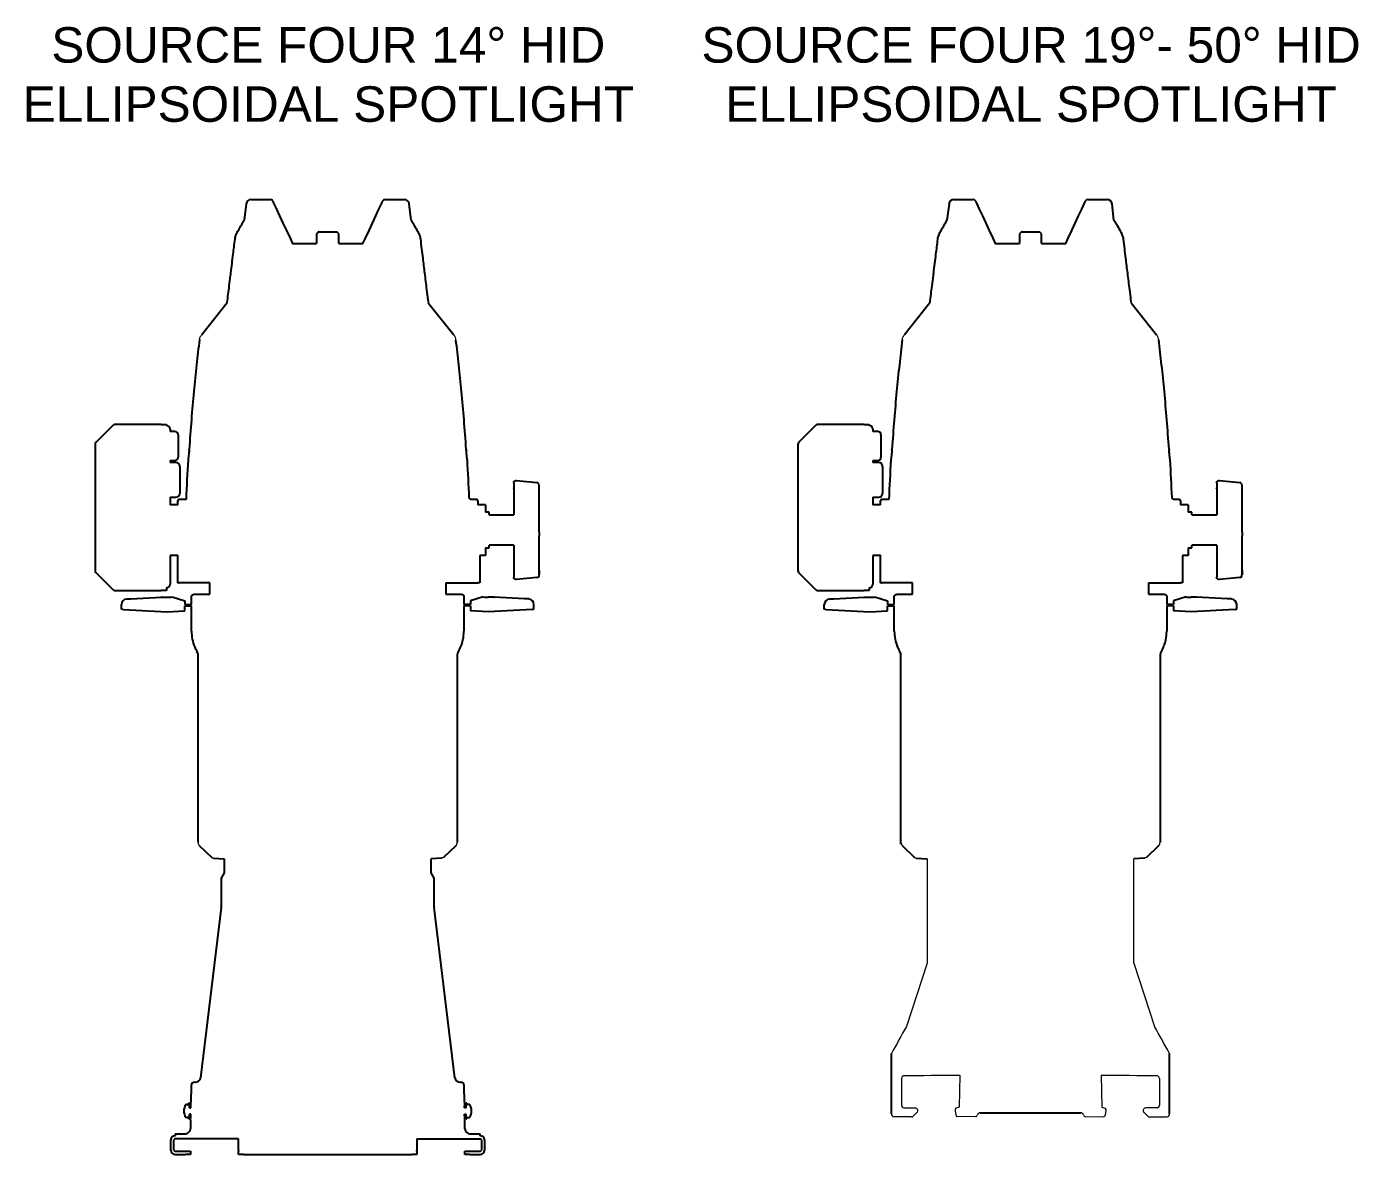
# Model space of a CAD drawing. Header units: inches. Extents: x 0 to 310, y 0 to 246.
# Drawn here: x 97.4 to 130.25, y 101.94 to 129.75 of the extents above; entities that cross this region are included whole.
import ezdxf

# ---------------------------------------------------------------- set-up
doc = ezdxf.new("R2010")
doc.units = ezdxf.units.IN
doc.header["$MEASUREMENT"] = 0
doc.layers.add('TEXT', color=1, linetype='Continuous')
doc.styles.add('ARIAL', font='arial.ttf')

msp = doc.modelspace()

# ---------------------------------------------------------------- linework, layer by layer
for p, q in [((102.937, 125.488), (103.415, 125.488)), ((106.241, 125.488), (106.719, 125.488)), ((120.269, 125.488), (120.747, 125.488)), ((123.573, 125.488), (124.051, 125.488)), ((102.818, 125.383), (102.768, 124.979)), ((106.887, 124.979), (106.838, 125.383)), ((120.15, 125.383), (120.1, 124.979)), ((124.219, 124.979), (124.17, 125.383)), ((104.603, 124.688), (104.553, 124.638)), ((104.553, 124.638), (104.553, 124.4)), ((104.554, 124.638), (104.553, 124.638)), ((104.554, 124.638), (104.554, 124.613)), ((104.62, 124.688), (104.603, 124.688)), ((104.603, 124.688), (104.603, 124.688)), ((104.62, 124.688), (105.053, 124.688)), ((105.103, 124.638), (105.053, 124.688)), ((105.103, 124.4), (105.103, 124.638)), ((121.935, 124.688), (121.885, 124.638)), ((121.885, 124.638), (121.885, 124.4)), ((121.886, 124.638), (121.885, 124.638)), ((121.886, 124.638), (121.886, 124.613)), ((121.952, 124.688), (121.935, 124.688)), ((121.935, 124.688), (121.935, 124.688)), ((121.952, 124.688), (122.385, 124.688)), ((122.435, 124.638), (122.385, 124.688)), ((122.435, 124.4), (122.435, 124.638)), ((102.349, 122.938), (101.72, 122.155)), ((107.307, 122.938), (107.936, 122.155)), ((119.681, 122.938), (119.052, 122.155)), ((124.639, 122.938), (125.268, 122.155)), ((99.538, 119.923), (99.11, 119.495)), ((100.725, 119.943), (99.587, 119.943)), ((100.725, 119.943), (100.85, 119.943)), ((100.85, 119.943), (100.85, 119.913)), ((116.87, 119.923), (116.442, 119.495)), ((118.057, 119.943), (116.919, 119.943)), ((118.057, 119.943), (118.182, 119.943)), ((118.182, 119.943), (118.182, 119.913)), ((100.94, 119.823), (100.94, 119.766)), ((101.06, 119.766), (100.94, 119.766)), ((101.14, 119.686), (101.14, 119.568)), ((101.14, 119.568), (101.14, 119.253)), ((118.272, 119.823), (118.272, 119.766)), ((118.392, 119.766), (118.272, 119.766)), ((118.472, 119.686), (118.472, 119.568)), ((118.472, 119.568), (118.472, 119.253)), ((99.09, 119.446), (99.09, 116.341)), ((101.14, 119.253), (101.14, 119.131)), ((101.41, 119.308), (101.411, 119.327)), ((108.244, 119.327), (108.246, 119.308)), ((116.422, 119.446), (116.422, 116.341)), ((118.472, 119.253), (118.472, 119.131)), ((118.742, 119.308), (118.744, 119.327)), ((125.576, 119.327), (125.578, 119.308)), ((100.94, 119.051), (101.06, 119.051)), ((100.94, 119.051), (100.94, 119.003)), ((101.084, 119.003), (100.94, 119.003)), ((101.18, 118.907), (101.18, 118.768)), ((118.272, 119.051), (118.392, 119.051)), ((118.272, 119.051), (118.272, 119.003)), ((118.416, 119.003), (118.272, 119.003)), ((118.512, 118.907), (118.512, 118.768)), ((101.18, 118.768), (101.18, 118.39)), ((118.512, 118.768), (118.512, 118.39)), ((101.18, 118.39), (101.18, 118.241)), ((109.419, 118.503), (109.419, 118.365)), ((109.419, 118.365), (109.419, 117.713)), ((109.487, 118.557), (109.987, 118.506)), ((110.044, 118.339), (110.044, 118.448)), ((110.044, 117.283), (110.044, 118.339)), ((118.512, 118.39), (118.512, 118.241)), ((126.751, 118.503), (126.751, 118.365)), ((126.751, 118.365), (126.751, 117.713)), ((126.819, 118.557), (127.319, 118.506)), ((127.376, 118.339), (127.376, 118.448)), ((127.376, 117.283), (127.376, 118.339)), ((100.94, 118.145), (101.084, 118.145)), ((100.94, 118.145), (100.94, 117.963)), ((100.94, 118.021), (100.94, 118.021)), ((100.94, 118.021), (100.94, 117.963)), ((101.128, 117.963), (100.94, 117.963)), ((101.336, 118.092), (101.157, 118.089)), ((108.498, 118.089), (108.37, 118.091)), ((108.528, 118.059), (108.528, 117.963)), ((108.716, 117.963), (108.528, 117.963)), ((108.716, 117.963), (108.716, 117.776)), ((118.272, 118.145), (118.416, 118.145)), ((118.272, 118.145), (118.272, 117.963)), ((118.272, 118.021), (118.272, 118.021)), ((118.272, 118.021), (118.272, 117.963)), ((118.46, 117.963), (118.272, 117.963)), ((118.668, 118.092), (118.489, 118.089)), ((125.83, 118.089), (125.702, 118.091)), ((125.86, 118.059), (125.86, 117.963)), ((126.048, 117.963), (125.86, 117.963)), ((126.048, 117.963), (126.048, 117.776)), ((108.794, 117.776), (108.716, 117.776)), ((108.81, 117.776), (108.794, 117.776)), ((108.81, 117.713), (108.81, 117.776)), ((108.81, 117.713), (109.419, 117.713)), ((126.126, 117.776), (126.048, 117.776)), ((126.142, 117.776), (126.126, 117.776)), ((126.142, 117.713), (126.142, 117.776)), ((126.142, 117.713), (126.751, 117.713)), ((110.044, 117.283), (110.044, 117.192)), ((127.376, 117.283), (127.376, 117.192)), ((108.81, 116.901), (108.81, 116.963)), ((109.419, 116.963), (108.81, 116.963)), ((109.419, 116.963), (109.419, 116.174)), ((110.044, 116.229), (110.044, 117.192)), ((126.142, 116.901), (126.142, 116.963)), ((126.751, 116.963), (126.142, 116.963)), ((126.751, 116.963), (126.751, 116.174)), ((127.376, 116.229), (127.376, 117.192)), ((100.94, 116.713), (100.94, 116.003)), ((101.128, 116.713), (100.94, 116.713)), ((101.128, 116.038), (101.128, 116.713)), ((108.716, 116.713), (108.576, 116.713)), ((108.576, 116.713), (108.576, 116.038)), ((108.716, 116.901), (108.794, 116.901)), ((108.716, 116.901), (108.716, 116.713)), ((108.794, 116.901), (108.81, 116.901)), ((108.794, 116.901), (108.794, 116.901)), ((118.272, 116.713), (118.272, 116.003)), ((118.46, 116.713), (118.272, 116.713)), ((118.46, 116.038), (118.46, 116.713)), ((126.048, 116.713), (125.908, 116.713)), ((125.908, 116.713), (125.908, 116.038)), ((126.048, 116.901), (126.126, 116.901)), ((126.048, 116.901), (126.048, 116.713)), ((126.126, 116.901), (126.142, 116.901)), ((126.126, 116.901), (126.126, 116.901)), ((99.11, 116.291), (99.538, 115.864)), ((110.044, 116.338), (110.044, 116.229)), ((116.442, 116.291), (116.87, 115.864)), ((127.376, 116.338), (127.376, 116.229)), ((101.128, 116.038), (101.157, 116.038)), ((101.918, 116.038), (101.157, 116.038)), ((101.918, 115.753), (101.918, 116.038)), ((107.738, 116.038), (108.528, 116.038)), ((107.738, 116.038), (107.738, 115.753)), ((108.576, 116.038), (108.528, 116.038)), ((109.988, 116.167), (109.487, 116.119)), ((118.46, 116.038), (118.489, 116.038)), ((119.25, 116.038), (118.489, 116.038)), ((119.25, 115.753), (119.25, 116.038)), ((125.07, 116.038), (125.86, 116.038)), ((125.07, 116.038), (125.07, 115.753)), ((125.908, 116.038), (125.86, 116.038)), ((127.32, 116.167), (126.819, 116.119)), ((99.587, 115.843), (100.725, 115.843)), ((99.871, 115.637), (99.975, 115.642)), ((99.975, 115.642), (100.726, 115.682)), ((100.85, 115.843), (100.725, 115.843)), ((100.85, 115.913), (100.85, 115.843)), ((100.993, 115.688), (101.303, 115.595)), ((101.468, 115.502), (101.468, 115.691)), ((101.527, 115.753), (101.918, 115.753)), ((107.738, 115.753), (108.129, 115.753)), ((108.188, 115.691), (108.188, 115.502)), ((108.663, 115.688), (108.353, 115.595)), ((109.681, 115.642), (108.929, 115.682)), ((109.785, 115.637), (109.681, 115.642)), ((116.919, 115.843), (118.057, 115.843)), ((117.203, 115.637), (117.307, 115.642)), ((117.307, 115.642), (118.059, 115.682)), ((118.182, 115.843), (118.057, 115.843)), ((118.182, 115.913), (118.182, 115.843)), ((118.325, 115.688), (118.635, 115.595)), ((118.8, 115.502), (118.8, 115.691)), ((118.859, 115.753), (119.25, 115.753)), ((125.07, 115.753), (125.461, 115.753)), ((125.52, 115.691), (125.52, 115.502)), ((125.995, 115.688), (125.685, 115.595)), ((127.013, 115.642), (126.261, 115.682)), ((127.117, 115.637), (127.013, 115.642)), ((99.743, 115.383), (99.743, 115.502)), ((99.78, 115.381), (99.743, 115.383)), ((99.78, 115.381), (100.867, 115.324)), ((100.867, 115.324), (101.303, 115.349)), ((101.303, 115.595), (101.303, 115.502)), ((101.303, 115.502), (101.468, 115.502)), ((101.303, 115.472), (101.468, 115.472)), ((101.303, 115.349), (101.303, 115.472)), ((101.468, 114.844), (101.468, 115.472)), ((108.353, 115.502), (108.188, 115.502)), ((108.353, 115.472), (108.188, 115.472)), ((108.188, 115.472), (108.188, 114.844)), ((108.353, 115.595), (108.353, 115.502)), ((108.353, 115.472), (108.353, 115.349)), ((108.789, 115.324), (108.353, 115.349)), ((109.876, 115.381), (108.789, 115.324)), ((109.876, 115.381), (109.913, 115.383)), ((109.913, 115.383), (109.913, 115.502)), ((117.075, 115.383), (117.075, 115.502)), ((117.112, 115.381), (117.075, 115.383)), ((117.112, 115.381), (118.199, 115.324)), ((118.199, 115.324), (118.635, 115.349)), ((118.635, 115.595), (118.635, 115.502)), ((118.635, 115.502), (118.8, 115.502)), ((118.635, 115.472), (118.8, 115.472)), ((118.635, 115.349), (118.635, 115.472)), ((118.8, 114.844), (118.8, 115.472)), ((125.685, 115.502), (125.52, 115.502)), ((125.685, 115.472), (125.52, 115.472)), ((125.52, 115.472), (125.52, 114.844)), ((125.685, 115.595), (125.685, 115.502)), ((125.685, 115.472), (125.685, 115.349)), ((126.121, 115.324), (125.685, 115.349)), ((127.208, 115.381), (126.121, 115.324)), ((127.208, 115.381), (127.245, 115.383)), ((127.245, 115.383), (127.245, 115.502)), ((101.625, 114.305), (101.602, 114.344)), ((108.054, 114.344), (108.031, 114.305)), ((118.957, 114.305), (118.934, 114.344)), ((125.386, 114.344), (125.363, 114.305)), ((101.633, 109.638), (101.633, 114.274)), ((108.023, 114.274), (108.023, 109.638)), ((118.965, 109.59), (118.965, 114.274)), ((125.355, 114.274), (125.355, 109.638)), ((101.67, 109.55), (101.968, 109.262)), ((107.986, 109.55), (107.687, 109.262)), ((119.002, 109.55), (119.3, 109.262)), ((125.318, 109.55), (125.02, 109.262)), ((102.01, 109.25), (102.278, 109.233)), ((102.278, 109.233), (102.278, 108.882)), ((107.646, 109.25), (107.378, 109.233)), ((107.378, 108.882), (107.378, 109.233)), ((119.342, 109.25), (119.61, 109.233)), ((124.978, 109.25), (124.71, 109.233)), ((102.278, 108.882), (102.202, 108.756)), ((102.202, 108.756), (102.202, 108.042)), ((107.453, 108.756), (107.378, 108.882)), ((107.453, 108.042), (107.453, 108.756)), ((102.201, 108.027), (101.694, 103.832)), ((107.962, 103.832), (107.454, 108.027)), ((118.729, 102.941), (118.729, 104.425)), ((125.589, 102.941), (125.589, 104.425)), ((125.589, 102.941), (125.589, 104.412)), ((101.462, 103.635), (101.455, 103.229)), ((101.55, 103.722), (101.57, 103.722)), ((108.086, 103.722), (108.106, 103.722)), ((108.201, 103.229), (108.194, 103.635)), ((101.34, 103.172), (101.393, 103.172)), ((101.393, 103.201), (101.416, 103.201)), ((101.393, 103.195), (101.393, 103.201)), ((101.393, 103.172), (101.393, 103.195)), ((101.416, 103.195), (101.416, 103.201)), ((101.416, 103.195), (101.416, 103.153)), ((101.416, 103.153), (101.416, 103.145)), ((101.416, 103.093), (101.416, 103.145)), ((108.263, 103.201), (108.24, 103.201)), ((108.24, 103.195), (108.24, 103.201)), ((108.24, 103.195), (108.24, 103.153)), ((108.24, 103.153), (108.24, 103.145)), ((108.24, 103.093), (108.24, 103.145)), ((108.263, 103.195), (108.263, 103.201)), ((108.263, 103.172), (108.263, 103.195)), ((108.315, 103.172), (108.263, 103.172)), ((101.393, 102.85), (101.34, 102.85)), ((101.393, 102.827), (101.393, 102.85)), ((101.393, 102.82), (101.393, 102.827)), ((101.416, 102.82), (101.393, 102.82)), ((101.416, 103.093), (101.454, 103.093)), ((101.451, 102.929), (101.416, 102.929)), ((101.416, 102.875), (101.416, 102.929)), ((101.416, 102.875), (101.416, 102.868)), ((101.416, 102.868), (101.416, 102.827)), ((101.416, 102.82), (101.416, 102.827)), ((108.24, 103.093), (108.202, 103.093)), ((108.205, 102.929), (108.24, 102.929)), ((108.24, 102.875), (108.24, 102.929)), ((108.24, 102.875), (108.24, 102.868)), ((108.24, 102.868), (108.24, 102.827)), ((108.24, 102.82), (108.24, 102.827)), ((108.24, 102.82), (108.263, 102.82)), ((108.263, 102.85), (108.315, 102.85)), ((108.263, 102.827), (108.263, 102.85)), ((108.263, 102.82), (108.263, 102.827)), ((120.919, 102.97), (123.4, 102.97)), ((101.447, 102.793), (101.443, 102.573)), ((108.212, 102.573), (108.209, 102.793)), ((100.962, 102.047), (100.962, 102.297)), ((101.037, 102.047), (101.037, 102.297)), ((102.627, 102.327), (101.067, 102.327)), ((101.068, 102.45), (101.068, 102.402)), ((101.068, 102.45), (101.318, 102.45)), ((102.627, 102.047), (102.627, 102.327)), ((107.027, 102.327), (108.587, 102.327)), ((107.027, 102.327), (107.027, 102.047)), ((108.337, 102.45), (108.588, 102.45)), ((108.587, 102.402), (108.588, 102.402)), ((108.588, 102.402), (108.588, 102.45)), ((108.617, 102.297), (108.617, 102.047)), ((108.692, 102.297), (108.692, 102.047)), ((101.067, 102.017), (101.322, 102.017)), ((101.067, 101.942), (101.322, 101.942)), ((101.322, 102.017), (101.447, 102.017)), ((101.447, 101.942), (101.322, 101.942)), ((101.447, 102.017), (101.447, 101.942)), ((102.627, 102.047), (102.627, 102.017)), ((102.627, 101.942), (102.627, 102.017)), ((102.752, 101.942), (102.627, 101.942)), ((102.752, 101.942), (103.346, 101.942)), ((103.346, 101.942), (104.414, 101.942)), ((104.417, 101.942), (104.542, 101.942)), ((104.542, 101.942), (105.167, 101.942)), ((105.167, 101.942), (105.292, 101.942)), ((105.296, 101.942), (106.307, 101.942)), ((106.307, 101.942), (106.902, 101.942)), ((107.027, 101.942), (106.902, 101.942)), ((107.027, 102.017), (107.027, 102.047)), ((107.027, 102.017), (107.027, 101.942)), ((108.207, 101.942), (108.207, 102.017)), ((108.207, 102.017), (108.332, 102.017)), ((108.332, 101.942), (108.207, 101.942)), ((108.332, 102.017), (108.587, 102.017)), ((108.332, 101.942), (108.587, 101.942))]:
    msp.add_line(p, q)
at = {"linetype": 'Continuous', "lineweight": 15}
for p, q in [((119.609, 109.233), (119.609, 106.658)), ((124.709, 106.659), (124.709, 109.233)), ((119.609, 106.658), (119.098, 105.091)), ((119.61, 106.658), (119.609, 106.658)), ((124.709, 106.658), (125.221, 105.091)), ((124.709, 106.658), (124.709, 106.658)), ((120.414, 103.891), (120.404, 103.106)), ((123.905, 103.891), (123.915, 103.106)), ((120.303, 103.041), (120.302, 103.023)), ((120.302, 103.023), (120.302, 103.006)), ((120.302, 103.006), (120.328, 102.884)), ((120.308, 103.062), (120.303, 103.041)), ((120.313, 103.071), (120.308, 103.062)), ((120.318, 103.077), (120.313, 103.071)), ((120.325, 103.082), (120.318, 103.077)), ((120.404, 103.106), (120.325, 103.082)), ((120.328, 102.884), (120.34, 102.872)), ((120.34, 102.872), (120.351, 102.867)), ((120.802, 102.875), (120.351, 102.867)), ((120.916, 102.969), (120.916, 102.97)), ((123.403, 102.969), (123.403, 102.97)), ((123.517, 102.875), (123.968, 102.867)), ((123.915, 103.106), (123.994, 103.082)), ((123.979, 102.872), (123.968, 102.867)), ((123.991, 102.884), (123.979, 102.872)), ((124.017, 103.006), (123.991, 102.884)), ((123.994, 103.082), (124.001, 103.077)), ((124.001, 103.077), (124.006, 103.071)), ((124.006, 103.071), (124.011, 103.062)), ((124.011, 103.062), (124.016, 103.041)), ((124.016, 103.041), (124.017, 103.023)), ((124.017, 103.023), (124.017, 103.006))]:
    msp.add_line(p, q, dxfattribs=at)
at = {"flags": 128}
for points in [[(103.494, 125.401), (103.566, 125.247), (103.642, 125.082), (103.723, 124.908), (103.809, 124.725), (103.899, 124.533), (103.96, 124.4), (104.553, 124.4)], [(105.103, 124.4), (105.696, 124.4), (105.757, 124.533), (105.847, 124.725), (105.932, 124.908), (106.014, 125.082), (106.09, 125.247), (106.162, 125.401)], [(120.826, 125.401), (120.898, 125.247), (120.974, 125.082), (121.055, 124.908), (121.141, 124.725), (121.231, 124.533), (121.292, 124.4), (121.885, 124.4)], [(122.435, 124.4), (123.028, 124.4), (123.089, 124.533), (123.179, 124.725), (123.264, 124.908), (123.346, 125.082), (123.422, 125.247), (123.494, 125.401)], [(101.41, 119.308), (101.41, 119.309), (101.41, 119.309)], [(101.412, 119.327), (101.412, 119.327), (101.411, 119.327)], [(108.244, 119.327), (108.244, 119.327), (108.244, 119.327)], [(108.245, 119.309), (108.245, 119.309), (108.246, 119.308)], [(118.742, 119.308), (118.742, 119.309), (118.742, 119.309)], [(118.744, 119.327), (118.744, 119.327), (118.744, 119.327)], [(125.576, 119.327), (125.576, 119.327), (125.576, 119.327)], [(125.577, 119.309), (125.578, 119.309), (125.578, 119.308)], [(100.726, 115.682), (100.725, 115.682), (100.739, 115.682), (100.767, 115.682), (100.806, 115.682), (100.852, 115.684), (100.868, 115.685)], [(108.929, 115.682), (108.93, 115.682), (108.917, 115.682), (108.889, 115.682), (108.85, 115.682), (108.804, 115.684), (108.788, 115.685)], [(118.059, 115.682), (118.058, 115.682), (118.071, 115.682), (118.099, 115.682), (118.138, 115.682), (118.184, 115.684), (118.2, 115.685)], [(126.261, 115.682), (126.262, 115.682), (126.249, 115.682), (126.221, 115.682), (126.182, 115.682), (126.136, 115.684), (126.12, 115.685)]]:
    msp.add_lwpolyline(points, dxfattribs=at)
for centre, radius, start, end in [((102.937, 125.368), 0.12, 90, 173), ((103.415, 125.428), 0.06, 25, 90), ((106.241, 125.428), 0.06, 90, 155), ((106.719, 125.368), 0.12, 7, 90), ((120.269, 125.368), 0.12, 90, 173), ((120.747, 125.428), 0.06, 25, 90), ((123.573, 125.428), 0.06, 90, 155), ((124.051, 125.368), 0.12, 7, 90), ((99.587, 119.873), 0.07, 90, 135), ((100.85, 119.823), 0.09, 0, 90), ((116.919, 119.873), 0.07, 90, 135), ((118.182, 119.823), 0.09, 0, 90), ((101.06, 119.686), 0.08, 0, 90), ((118.392, 119.686), 0.08, 0, 90), ((99.16, 119.446), 0.07, 135, 180), ((116.492, 119.446), 0.07, 135, 180), ((101.06, 119.131), 0.08, 270, 0), ((101.084, 118.907), 0.096, 0, 90), ((151.954, 116.038), 50.66, 176.5747, 177.6767), ((57.702, 116.038), 50.66, 2.3792, 3.4253), ((118.392, 119.131), 0.08, 270, 0), ((118.416, 118.907), 0.096, 0, 90), ((169.286, 116.038), 50.66, 176.5747, 177.6767), ((75.034, 116.038), 50.66, 2.3792, 3.4253), ((101.084, 118.241), 0.096, 270, 0), ((109.984, 118.446), 0.0599, 2.0026, 87.328), ((118.416, 118.241), 0.096, 270, 0), ((127.316, 118.446), 0.0599, 2.0026, 87.328), ((101.158, 118.059), 0.03, 91, 180), ((108.498, 118.059), 0.03, 0, 89), ((118.49, 118.059), 0.03, 91, 180), ((125.83, 118.059), 0.03, 0, 89), ((99.16, 116.341), 0.07, 180, 225), ((116.492, 116.341), 0.07, 180, 225), ((100.85, 116.003), 0.09, 270, 0), ((109.981, 116.229), 0.0625, 275.9235, 360), ((118.182, 116.003), 0.09, 270, 0), ((127.313, 116.229), 0.0625, 275.9235, 360), ((99.587, 115.913), 0.07, 225, 270), ((99.878, 115.502), 0.135, 93, 180), ((100.868, 117.92), 2.236, 270.003, 273.203), ((108.788, 117.92), 2.236, 266.797, 269.997), ((109.777, 115.502), 0.135, 0, 87), ((116.919, 115.913), 0.07, 225, 270), ((117.21, 115.502), 0.135, 93, 180), ((118.2, 117.92), 2.236, 270.003, 273.203), ((126.12, 117.92), 2.236, 266.797, 269.997), ((127.11, 115.502), 0.135, 0, 87), ((102.077, 108.042), 0.125, 353.1027, 0), ((107.578, 108.042), 0.125, 180, 186.8973), ((101.57, 103.847), 0.125, 270, 353.1027), ((108.086, 103.847), 0.125, 186.8973, 270), ((101.55, 103.634), 0.088, 90, 179), ((108.106, 103.634), 0.088, 1, 90), ((101.562, 103.011), 0.281, 146.5262, 213.4738), ((101.34, 103.157), 0.015, 90, 143.8332), ((98.092, 103.195), 3.363, 358.9972, 0.5792), ((111.564, 103.195), 3.363, 179.4208, 181.0028), ((108.315, 103.157), 0.015, 36.1668, 90), ((108.093, 103.011), 0.281, 326.5262, 33.4738), ((101.34, 102.865), 0.015, 216.1668, 270), ((108.315, 102.865), 0.015, 270, 323.8332), ((101.318, 102.575), 0.125, 270, 359), ((108.337, 102.575), 0.125, 181, 270), ((101.067, 102.297), 0.105, 90, 180), ((101.067, 102.297), 0.03, 90, 180), ((108.587, 102.297), 0.105, 0, 90), ((108.587, 102.297), 0.03, 0, 90), ((101.067, 102.047), 0.105, 180, 270), ((101.067, 102.047), 0.03, 180, 270), ((108.587, 102.047), 0.03, 270, 0), ((108.587, 102.047), 0.105, 270, 0)]:
    msp.add_arc(centre, radius, start, end)
at = {"lineweight": 15}
for centre, start, end in [((101.758, 109.638), 179.9996, 225.0011), ((101.758, 109.638), 179.9996, 225.0012), ((107.898, 109.638), 314.9989, 0.0004), ((107.898, 109.638), 314.9988, 0.0004), ((119.09, 109.638), 179.9996, 225.0011), ((119.09, 109.638), 179.9996, 225.0012), ((125.23, 109.638), 314.9989, 0.0004), ((125.23, 109.638), 314.9988, 0.0004)]:
    msp.add_arc(centre, 0.125, start, end, dxfattribs=at)
at = {"linetype": 'Continuous', "lineweight": 15}
for centre, radius, start, end in [((174.289, 74.239), 63.23, 150.78792, 151.48428), ((70.03, 74.239), 63.23, 28.51572, 29.21208), ((119.032, 103.82), 0.0523, 116.9562, 184.7157), ((123.641, -236.157), 340.063, 90.54374, 90.77941), ((120.678, -236.157), 340.063, 89.22059, 89.45626), ((125.287, 103.82), 0.0523, 355.2843, 63.0438), ((119.039, 103.151), 0.06, 180, 269), ((125.279, 103.151), 0.06, 271, 0), ((118.804, 102.941), 0.075, 180, 255.3839), ((119.223, 102.93), 0.0635, 270, 315), ((119.316, 103.022), 0.0635, 315, 89), ((120.802, 102.922), 0.0472, 270.118, 356.7568), ((120.924, 102.889), 0.0804, 95.2318, 157.9651), ((120.92, 102.921), 0.0483, 91.1875, 94.3979), ((123.399, 102.921), 0.0483, 85.6021, 88.8125), ((123.395, 102.889), 0.0804, 22.0349, 84.7682), ((123.517, 102.922), 0.0472, 183.2432, 269.882), ((125.003, 103.022), 0.0635, 91, 225), ((125.095, 102.93), 0.0635, 225, 270), ((125.514, 102.941), 0.075, 284.6161, 360)]:
    msp.add_arc(centre, radius, start, end, dxfattribs=at)
at = {"extrusion": (0, 0, -1)}
for centre, major_axis, ratio, start_param, end_param in [((109.481, 118.5), (-0.0599, 0.0195), 0.917041, 6.198868, 7.650807), ((126.813, 118.5), (-0.0599, 0.0195), 0.917041, 6.198868, 7.650807), ((109.481, 118.503), (-0.0625, 0.0013), 0.921914, 6.263735, 6.469858), ((109.481, 118.365), (-0.0625, -0.0015), 0.932153, 0.022517, 0.22864), ((126.813, 118.503), (-0.0625, 0.0013), 0.921914, 6.263735, 6.469858), ((126.813, 118.365), (-0.0625, -0.0015), 0.932153, 0.022517, 0.22864), ((109.481, 116.174), (-0.0625, -0.0013), 0.921914, 6.096512, 6.302636), ((109.481, 116.177), (-0.0599, -0.0195), 0.917041, 4.915564, 6.367503), ((126.813, 116.174), (-0.0625, -0.0013), 0.921914, 6.096512, 6.302636), ((126.813, 116.177), (-0.0599, -0.0195), 0.917041, 4.915564, 6.367503)]:
    msp.add_ellipse(centre, major_axis=major_axis, ratio=ratio, start_param=start_param, end_param=end_param, dxfattribs=at)
for points, knots in [([(103.469, 125.454), (103.47, 125.452), (103.471, 125.449), (103.48, 125.43), (103.489, 125.41), (103.494, 125.401)], [0, 0, 0, 0, 0.351631, 0.714779, 1, 1, 1, 1]), ([(106.162, 125.401), (106.166, 125.408), (106.174, 125.427), (106.183, 125.445), (106.186, 125.453), (106.187, 125.454), (106.187, 125.454)], [0, 0, 0, 0, 0.230481, 0.56858, 0.916913, 1, 1, 1, 1]), ([(120.801, 125.454), (120.802, 125.452), (120.803, 125.449), (120.812, 125.43), (120.822, 125.41), (120.826, 125.401)], [0, 0, 0, 0, 0.351631, 0.714779, 1, 1, 1, 1]), ([(123.494, 125.401), (123.498, 125.408), (123.506, 125.427), (123.515, 125.445), (123.519, 125.453), (123.519, 125.454), (123.519, 125.454)], [0, 0, 0, 0, 0.230481, 0.56858, 0.916913, 1, 1, 1, 1]), ([(102.605, 124.696), (102.642, 124.759), (102.696, 124.854), (102.751, 124.948), (102.768, 124.979)], [0, 0, 0, 0, 0.5600031, 0.8326974, 0.8326974, 0.8326974, 0.8326974]), ([(106.887, 124.979), (106.913, 124.934), (106.967, 124.84), (107.022, 124.746), (107.051, 124.696)], [0.1673042, 0.1673042, 0.1673042, 0.1673042, 0.5600144, 1, 1, 1, 1]), ([(119.937, 124.696), (119.974, 124.759), (120.028, 124.854), (120.083, 124.948), (120.1, 124.979)], [0, 0, 0, 0, 0.5600031, 0.8326974, 0.8326974, 0.8326974, 0.8326974]), ([(124.219, 124.979), (124.245, 124.934), (124.3, 124.84), (124.354, 124.746), (124.383, 124.696)], [0.1673042, 0.1673042, 0.1673042, 0.1673042, 0.5600144, 1, 1, 1, 1]), ([(102.44, 123.678), (102.459, 123.832), (102.493, 124.109), (102.527, 124.385), (102.542, 124.507)], [0, 0, 0, 0, 0.560058, 1, 1, 1, 1]), ([(102.542, 124.507), (102.548, 124.54), (102.559, 124.606), (102.59, 124.666), (102.605, 124.696)], [0, 0, 0, 0, 0.499957, 1, 1, 1, 1]), ([(104.603, 124.688), (104.603, 124.688), (104.587, 124.672), (104.57, 124.655), (104.554, 124.638)], [0, 0, 0, 0, 0.013758, 1, 1, 1, 1]), ([(107.051, 124.696), (107.066, 124.666), (107.097, 124.606), (107.108, 124.54), (107.114, 124.507)], [0, 0, 0, 0, 0.500043, 1, 1, 1, 1]), ([(107.114, 124.507), (107.133, 124.352), (107.167, 124.076), (107.201, 123.799), (107.216, 123.678)], [0, 0, 0, 0, 0.5599417, 1, 1, 1, 1]), ([(119.772, 123.678), (119.791, 123.832), (119.825, 124.109), (119.859, 124.385), (119.874, 124.507)], [0, 0, 0, 0, 0.560058, 1, 1, 1, 1]), ([(119.874, 124.507), (119.88, 124.54), (119.891, 124.606), (119.922, 124.666), (119.937, 124.696)], [0, 0, 0, 0, 0.499957, 1, 1, 1, 1]), ([(121.935, 124.688), (121.935, 124.688), (121.919, 124.672), (121.902, 124.655), (121.886, 124.638)], [0, 0, 0, 0, 0.013758, 1, 1, 1, 1]), ([(124.383, 124.696), (124.398, 124.666), (124.429, 124.606), (124.44, 124.54), (124.446, 124.507)], [0, 0, 0, 0, 0.500043, 1, 1, 1, 1]), ([(124.446, 124.507), (124.465, 124.352), (124.499, 124.076), (124.533, 123.799), (124.548, 123.678)], [0, 0, 0, 0, 0.5599417, 1, 1, 1, 1]), ([(102.35, 122.945), (102.35, 122.946), (102.367, 123.083), (102.394, 123.306), (102.424, 123.548), (102.437, 123.655), (102.44, 123.677), (102.44, 123.678)], [0, 0, 0, 0, 0.002275, 0.563506, 0.91051, 0.997261, 1, 1, 1, 1]), ([(107.216, 123.678), (107.216, 123.677), (107.233, 123.539), (107.26, 123.317), (107.29, 123.074), (107.303, 122.968), (107.306, 122.946), (107.306, 122.945)], [0, 0, 0, 0, 0.002739, 0.563971, 0.910975, 0.997725, 1, 1, 1, 1]), ([(119.682, 122.945), (119.682, 122.946), (119.699, 123.083), (119.727, 123.306), (119.756, 123.548), (119.769, 123.655), (119.772, 123.677), (119.772, 123.678)], [0, 0, 0, 0, 0.002275, 0.563506, 0.91051, 0.997261, 1, 1, 1, 1]), ([(124.548, 123.678), (124.548, 123.677), (124.565, 123.539), (124.592, 123.317), (124.622, 123.074), (124.635, 122.968), (124.638, 122.946), (124.638, 122.945)], [0, 0, 0, 0, 0.002739, 0.563971, 0.910975, 0.997725, 1, 1, 1, 1]), ([(101.665, 122.028), (101.64, 121.821), (101.591, 121.397), (101.524, 120.74), (101.462, 120.047), (101.429, 119.571), (101.411, 119.327)], [0, 0, 0, 0, 0.22962, 0.472827, 0.72962, 1, 1, 1, 1]), ([(108.244, 119.327), (108.227, 119.571), (108.193, 120.047), (108.131, 120.74), (108.065, 121.397), (108.015, 121.821), (107.991, 122.028)], [0, 0, 0, 0, 0.27038, 0.527173, 0.77038, 1, 1, 1, 1]), ([(118.997, 122.028), (118.973, 121.821), (118.923, 121.397), (118.856, 120.74), (118.794, 120.047), (118.761, 119.571), (118.744, 119.327)], [0, 0, 0, 0, 0.22962, 0.472827, 0.72962, 1, 1, 1, 1]), ([(125.576, 119.327), (125.559, 119.571), (125.525, 120.047), (125.464, 120.74), (125.397, 121.397), (125.347, 121.821), (125.323, 122.028)], [0, 0, 0, 0, 0.27038, 0.527173, 0.77038, 1, 1, 1, 1]), ([(101.41, 119.308), (101.407, 119.276), (101.402, 119.21), (101.393, 119.13), (101.386, 119.076), (101.385, 119.069), (101.384, 119.065)], [0, 0, 0, 0, 0.250566, 0.500351, 0.750175, 1, 1, 1, 1]), ([(108.271, 119.065), (108.271, 119.069), (108.27, 119.076), (108.263, 119.131), (108.254, 119.21), (108.248, 119.276), (108.246, 119.308)], [0, 0, 0, 0, 0.24993, 0.499886, 0.749919, 1, 1, 1, 1]), ([(118.742, 119.308), (118.74, 119.276), (118.734, 119.21), (118.725, 119.13), (118.718, 119.076), (118.717, 119.069), (118.716, 119.065)], [0, 0, 0, 0, 0.250566, 0.500351, 0.750175, 1, 1, 1, 1]), ([(125.603, 119.065), (125.603, 119.069), (125.602, 119.076), (125.595, 119.131), (125.586, 119.21), (125.58, 119.276), (125.578, 119.308)], [0, 0, 0, 0, 0.24993, 0.499886, 0.749919, 1, 1, 1, 1]), ([(108.271, 119.065), (108.271, 119.068), (108.271, 119.07), (108.27, 119.073), (108.27, 119.073)], [0, 0, 0, 0, 0.942991, 1, 1, 1, 1]), ([(125.603, 119.065), (125.603, 119.068), (125.603, 119.07), (125.602, 119.073), (125.602, 119.073)], [0, 0, 0, 0, 0.942991, 1, 1, 1, 1]), ([(101.128, 117.963), (101.128, 117.967), (101.128, 117.992), (101.128, 118.022), (101.128, 118.053), (101.128, 118.057), (101.128, 118.059)], [0, 0, 0, 0, 0.053742, 0.36211, 0.67887, 1, 1, 1, 1]), ([(108.37, 118.091), (108.363, 118.092), (108.35, 118.094), (108.333, 118.105), (108.321, 118.122), (108.319, 118.135), (108.318, 118.141)], [0, 0, 0, 0, 0.240853, 0.499999, 0.759144, 1, 1, 1, 1]), ([(118.46, 117.963), (118.46, 117.967), (118.46, 117.992), (118.46, 118.022), (118.46, 118.053), (118.46, 118.057), (118.46, 118.059)], [0, 0, 0, 0, 0.053742, 0.36211, 0.67887, 1, 1, 1, 1]), ([(125.702, 118.091), (125.695, 118.092), (125.682, 118.094), (125.665, 118.105), (125.653, 118.122), (125.651, 118.135), (125.65, 118.141)], [0, 0, 0, 0, 0.240853, 0.499999, 0.759144, 1, 1, 1, 1]), ([(101.128, 116.664), (101.128, 116.669), (101.128, 116.68), (101.128, 116.694), (101.128, 116.707), (101.128, 116.713), (101.128, 116.716)], [0, 0, 0, 0, 0.2499898, 0.4998146, 0.7501668, 1, 1, 1, 1]), ([(118.46, 116.664), (118.46, 116.669), (118.46, 116.68), (118.46, 116.694), (118.46, 116.707), (118.46, 116.713), (118.46, 116.716)], [0, 0, 0, 0, 0.2499898, 0.4998146, 0.7501668, 1, 1, 1, 1]), ([(101.468, 115.691), (101.469, 115.698), (101.47, 115.712), (101.481, 115.73), (101.496, 115.744), (101.513, 115.751), (101.523, 115.752), (101.527, 115.753)], [0, 0, 0, 0, 0.222089, 0.444177, 0.666267, 0.888362, 1, 1, 1, 1]), ([(108.129, 115.753), (108.136, 115.752), (108.15, 115.75), (108.168, 115.738), (108.181, 115.722), (108.187, 115.705), (108.188, 115.694), (108.188, 115.691)], [0, 0, 0, 0, 0.222099, 0.444197, 0.666294, 0.888387, 1, 1, 1, 1]), ([(118.8, 115.691), (118.801, 115.698), (118.802, 115.712), (118.813, 115.73), (118.829, 115.744), (118.845, 115.751), (118.855, 115.752), (118.859, 115.753)], [0, 0, 0, 0, 0.222089, 0.444177, 0.666267, 0.888362, 1, 1, 1, 1]), ([(125.461, 115.753), (125.468, 115.752), (125.482, 115.75), (125.5, 115.738), (125.513, 115.722), (125.519, 115.705), (125.52, 115.694), (125.52, 115.691)], [0, 0, 0, 0, 0.222099, 0.444197, 0.666294, 0.888387, 1, 1, 1, 1]), ([(101.468, 114.844), (101.472, 114.779), (101.48, 114.643), (101.533, 114.475), (101.584, 114.379), (101.602, 114.344)], [0, 0, 0, 0, 0.375049, 0.776984, 1, 1, 1, 1]), ([(108.054, 114.344), (108.077, 114.389), (108.124, 114.479), (108.175, 114.647), (108.183, 114.771), (108.188, 114.844)], [0, 0, 0, 0, 0.287513, 0.581796, 1, 1, 1, 1]), ([(118.8, 114.844), (118.804, 114.779), (118.812, 114.643), (118.865, 114.475), (118.916, 114.379), (118.934, 114.344)], [0, 0, 0, 0, 0.375049, 0.776984, 1, 1, 1, 1]), ([(125.386, 114.344), (125.409, 114.389), (125.456, 114.479), (125.507, 114.647), (125.515, 114.771), (125.52, 114.844)], [0, 0, 0, 0, 0.287513, 0.581796, 1, 1, 1, 1]), ([(101.633, 114.274), (101.632, 114.281), (101.631, 114.292), (101.626, 114.301), (101.625, 114.305)], [0, 0, 0, 0, 0.643567, 1, 1, 1, 1]), ([(108.031, 114.305), (108.028, 114.298), (108.023, 114.289), (108.023, 114.278), (108.023, 114.274)], [0, 0, 0, 0, 0.643557, 1, 1, 1, 1]), ([(118.965, 114.274), (118.964, 114.281), (118.963, 114.292), (118.958, 114.301), (118.957, 114.305)], [0, 0, 0, 0, 0.643567, 1, 1, 1, 1]), ([(125.363, 114.305), (125.36, 114.298), (125.356, 114.289), (125.355, 114.278), (125.355, 114.274)], [0, 0, 0, 0, 0.643557, 1, 1, 1, 1]), ([(101.454, 103.093), (101.454, 103.099), (101.454, 103.114), (101.454, 103.128), (101.454, 103.136)], [0.8265662, 0.8265662, 0.8265662, 0.8265662, 0.9055004, 1, 1, 1, 1]), ([(108.202, 103.093), (108.202, 103.099), (108.202, 103.114), (108.201, 103.128), (108.201, 103.136)], [0.8263438, 0.8263438, 0.8263438, 0.8263438, 0.9055004, 1, 1, 1, 1]), ([(101.447, 102.793), (101.447, 102.793), (101.447, 102.791), (101.447, 102.797), (101.448, 102.813), (101.449, 102.838), (101.45, 102.863), (101.45, 102.88), (101.45, 102.886)], [0, 0, 0, 0, 0.016451, 0.231011, 0.445574, 0.660213, 0.874874, 1, 1, 1, 1]), ([(108.209, 102.793), (108.209, 102.793), (108.209, 102.791), (108.208, 102.797), (108.208, 102.813), (108.207, 102.838), (108.206, 102.863), (108.206, 102.88), (108.206, 102.886)], [0, 0, 0, 0, 0.016451, 0.231011, 0.445574, 0.660213, 0.874874, 1, 1, 1, 1])]:
    msp.add_open_spline(points, degree=3, knots=knots)
at = {"lineweight": 15}
for points in [[(101.666, 122.028), (101.669, 122.046), (101.677, 122.093), (101.704, 122.132), (101.72, 122.155)], [(107.99, 122.028), (107.987, 122.046), (107.979, 122.093), (107.952, 122.132), (107.936, 122.155)], [(118.998, 122.028), (119.001, 122.046), (119.009, 122.093), (119.036, 122.132), (119.052, 122.155)], [(125.322, 122.028), (125.319, 122.046), (125.311, 122.093), (125.284, 122.132), (125.268, 122.155)]]:
    msp.add_open_spline(points, degree=3, knots=[0, 0, 0, 0, 0.40422, 1, 1, 1, 1], dxfattribs=at)
for points in [[(101.968, 109.262), (102.01, 109.25)], [(107.687, 109.262), (107.646, 109.25)], [(119.3, 109.262), (119.342, 109.25)], [(125.02, 109.262), (124.978, 109.25)]]:
    msp.add_open_spline(points, degree=1, dxfattribs=at)
at = {"linetype": 'Continuous', "lineweight": 15}
for points in [[(118.979, 103.816), (118.979, 103.151)], [(125.339, 103.816), (125.339, 103.151)], [(118.804, 102.866), (118.786, 102.869)], [(119.223, 102.866), (118.804, 102.866)], [(119.038, 103.091), (119.317, 103.086)], [(119.361, 102.977), (119.268, 102.885)], [(124.958, 102.977), (125.051, 102.885)], [(125.281, 103.091), (125.002, 103.086)], [(125.095, 102.866), (125.514, 102.866)], [(125.514, 102.866), (125.533, 102.869)]]:
    msp.add_open_spline(points, degree=1, dxfattribs=at)
for points in [[(101.45, 102.886), (101.45, 102.9), (101.451, 102.915), (101.451, 102.929)], [(108.206, 102.886), (108.205, 102.9), (108.205, 102.915), (108.205, 102.929)]]:
    msp.add_open_spline(points, degree=3)

# ---------------------------------------------------------------- texts
at = {"layer": 'TEXT', "char_height": 0.875, "width": 22.89072, "attachment_point": 2, "style": 'ARIAL'}
for s, insert in [('SOURCE FOUR 14° HID\\PELLIPSOIDAL SPOTLIGHT', (104.843, 129.738)), ('SOURCE FOUR 19°- 50° HID\\PELLIPSOIDAL SPOTLIGHT', (122.175, 129.738))]:
    msp.add_mtext(s, dxfattribs=dict(at, insert=insert))

doc.saveas('drawing.dxf')
